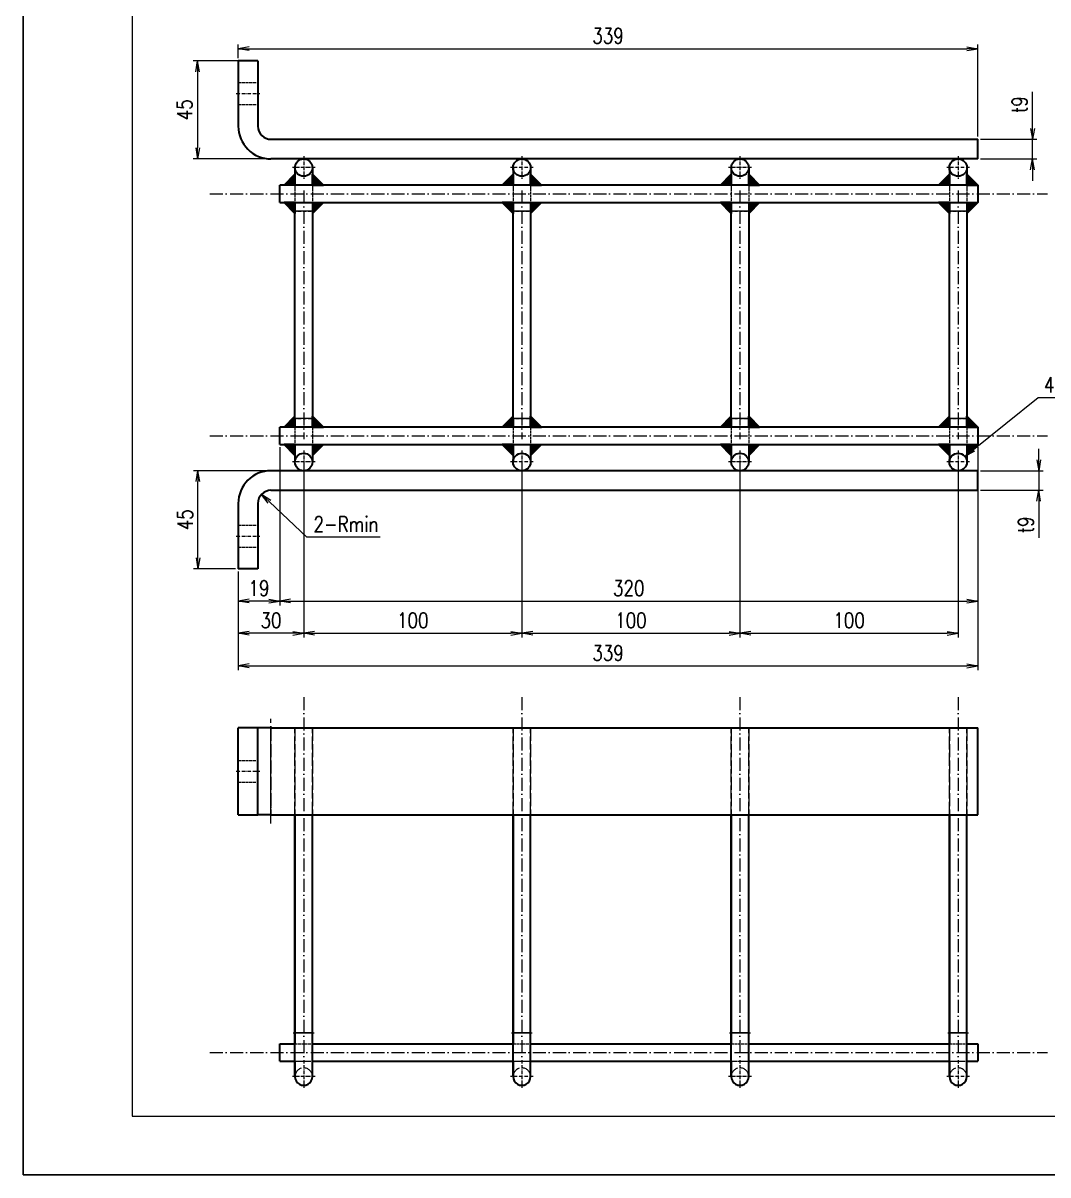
# Model space of a CAD drawing. Header units: millimetres. Extents: x -49572 to 104182, y -50696 to 51993.
# Drawn here: x -46698 to -46228, y 51037 to 51566 of the extents above; entities that cross this region are included whole.
import ezdxf

# ---------------------------------------------------------------- set-up
doc = ezdxf.new("R2010")
doc.units = ezdxf.units.MM
doc.header["$LTSCALE"] = 0.5
doc.linetypes.add('DASHDOT', pattern=[18.5, 12, -3, 0.5, -3])
doc.linetypes.add('DASHED', pattern=[15, 12, -3])
for name, color, linetype, lineweight in [('DRAWING', 7, 'Continuous', 35), ('图框', 7, 'Continuous', 18), ('标注线', 3, 'Continuous', 18), ('粗实线', 7, 'Continuous', 35)]:
    doc.layers.add(name, color=color, linetype=linetype, lineweight=lineweight)
doc.layers.add('打印', color=7, linetype='Continuous', lineweight=15, plot=False)
doc.layers.add('打印-禁用', color=7, linetype='Continuous', lineweight=15, plot=False)
doc.styles.add('DIM', font='romans.shx', dxfattribs={"width": 0.8, "bigfont": 'bigfont.shx'})
doc.dimstyles.new('DEH 1-2$0', dxfattribs={"dimscale": 2, "dimtxt": 3.5, "dimasz": 2.5, "dimexe": 1, "dimexo": 0.625, "dimgap": 1.2, "dimtad": 1, "dimdsep": 46, "dimtxsty": 'DIM', "dimblk": 'OPEN', "dimcen": 0, "dimclrd": 8, "dimclre": 8, "dimclrt": 2, "dimazin": 2, "dimtfac": 0.5, "dimtmove": 0, "dimatfit": 3, "dimldrblk": 'OPEN', "dimfxl": 0, "dimtolj": 2, "dimlwd": 13, "dimlwe": 13, "dimarcsym": 0})
doc.dimstyles.new('DEH 1-2$3', dxfattribs={"dimscale": 2, "dimtxt": 3.5, "dimasz": 2.5, "dimexe": 1, "dimexo": 0.625, "dimgap": 1.2, "dimtad": 1, "dimtoh": 1, "dimdsep": 46, "dimtxsty": 'DIM', "dimblk": 'OPEN', "dimcen": 0, "dimclrd": 8, "dimclre": 8, "dimclrt": 2, "dimazin": 2, "dimtfac": 0.5, "dimtofl": 0, "dimtmove": 0, "dimatfit": 3, "dimldrblk": 'OPEN', "dimfxl": 0, "dimtolj": 2, "dimlwd": 18, "dimlwe": 18, "dimarcsym": 0})
doc.dimstyles.new('DEH 1-2$4', dxfattribs={"dimscale": 2, "dimtxt": 3.5, "dimasz": 2.5, "dimexe": 1, "dimexo": 0.625, "dimgap": 1.2, "dimtad": 1, "dimtoh": 1, "dimdsep": 46, "dimtxsty": 'DIM', "dimblk": 'OPEN', "dimcen": 0, "dimclrd": 8, "dimclre": 8, "dimclrt": 2, "dimazin": 2, "dimtfac": 0.5, "dimtofl": 0, "dimtmove": 0, "dimatfit": 3, "dimldrblk": 'OPEN', "dimfxl": 0, "dimtolj": 2, "dimlwd": 18, "dimlwe": 18, "dimarcsym": 0})

# ---------------------------------------------------------------- blocks, each defined once
blk = doc.blocks.new('GZDEH零件A3图框V01版')
at = {"layer": '图框', "linetype": 'Continuous'}
for p, q in [((2882.49, -1554.46), (2882.49, -1832.96)), ((2882.49, -1832.96), (3272.49, -1832.96))]:
    blk.add_line(p, q, dxfattribs=at)
at = {"layer": '打印-禁用', "linetype": 'Continuous'}
for p, q in [((2857.49, -1549.46), (2857.49, -1846.46)), ((2857.49, -1846.46), (3277.49, -1846.46))]:
    blk.add_line(p, q, dxfattribs=at)
blk = doc.blocks.new('DEH A3')
at = {"layer": '图框'}
blk.add_blockref('GZDEH零件A3图框V01版', (-2857.49, 1846.46), dxfattribs=at)
blk = doc.blocks.new('_Open')
at = {"color": 0, "linetype": 'ByBlock', "lineweight": -2}
for p, q in [((-1, 0.17), (0, 0)), ((-1, -0.17), (0, 0)), ((0, 0), (-1, 0))]:
    blk.add_line(p, q, dxfattribs=at)
blk = doc.blocks.new('*D347')
at = {"layer": 'Defpoints', "color": 0, "transparency": 16777216}
for p in [(-46617.73, 51360.23), (-46580.91, 51360.23), (-46599.26, 51315.23)]:
    blk.add_point(p, dxfattribs=at)
at = {"layer": '标注线', "color": 8, "lineweight": 13, "transparency": 16777216}
for p, q in [((-46582.16, 51360.23), (-46619.73, 51360.23)), ((-46617.73, 51320.23), (-46617.73, 51355.23)), ((-46600.51, 51315.23), (-46619.73, 51315.23))]:
    blk.add_line(p, q, dxfattribs=at)
at = {"layer": '标注线', "color": 8, "lineweight": 13, "transparency": 16777216, "xscale": 5, "yscale": 5, "zscale": 5}
for p, rotation in [((-46617.73, 51360.23), 90), ((-46617.73, 51315.23), 270)]:
    blk.add_blockref('_Open', p, dxfattribs=dict(at, rotation=rotation))
at = {"layer": '标注线', "color": 2, "transparency": 16777216, "insert": (-46623.63, 51337.73), "char_height": 7, "attachment_point": 5, "rotation": 90, "style": 'DIM'}
blk.add_mtext('\\A2;45', dxfattribs=at)
blk = doc.blocks.new('*D348')
at = {"layer": 'Defpoints', "color": 0, "transparency": 16777216}
for p in [(-46590.26, 51548.23), (-46617.93, 51503.23), (-46580.48, 51503.23)]:
    blk.add_point(p, dxfattribs=at)
at = {"layer": '标注线', "color": 8, "lineweight": 13, "transparency": 16777216}
for p, q in [((-46591.51, 51548.23), (-46619.93, 51548.23)), ((-46617.93, 51543.23), (-46617.93, 51508.23)), ((-46581.73, 51503.23), (-46619.93, 51503.23))]:
    blk.add_line(p, q, dxfattribs=at)
at = {"layer": '标注线', "color": 8, "lineweight": 13, "transparency": 16777216, "xscale": 5, "yscale": 5, "zscale": 5}
for p, rotation in [((-46617.93, 51548.23), 90), ((-46617.93, 51503.23), 270)]:
    blk.add_blockref('_Open', p, dxfattribs=dict(at, rotation=rotation))
at = {"layer": '标注线', "color": 2, "transparency": 16777216, "insert": (-46623.83, 51525.73), "char_height": 7, "attachment_point": 5, "rotation": 90, "style": 'DIM'}
blk.add_mtext('\\A2;45', dxfattribs=at)
blk = doc.blocks.new('*D349')
at = {"layer": 'Defpoints', "color": 0, "transparency": 16777216}
for p in [(-46260.26, 51553.76), (-46599.26, 51548.23), (-46260.26, 51512.23)]:
    blk.add_point(p, dxfattribs=at)
at = {"layer": '标注线', "color": 8, "lineweight": 13, "transparency": 16777216}
for p, q in [((-46599.26, 51549.48), (-46599.26, 51555.76)), ((-46594.26, 51553.76), (-46265.26, 51553.76)), ((-46260.26, 51513.48), (-46260.26, 51555.76))]:
    blk.add_line(p, q, dxfattribs=at)
at = {"layer": '标注线', "color": 8, "lineweight": 13, "transparency": 16777216, "xscale": 5, "yscale": 5, "zscale": 5, "rotation": 180}
blk.add_blockref('_Open', (-46599.26, 51553.76), dxfattribs=at)
at = {"layer": '标注线', "color": 8, "lineweight": 13, "transparency": 16777216, "xscale": 5, "yscale": 5, "zscale": 5}
blk.add_blockref('_Open', (-46260.26, 51553.76), dxfattribs=at)
at = {"layer": '标注线', "color": 2, "transparency": 16777216, "insert": (-46429.76, 51559.66), "char_height": 7, "attachment_point": 5, "style": 'DIM'}
blk.add_mtext('\\A2;339', dxfattribs=at)
blk = doc.blocks.new('*D350')
at = {"layer": 'Defpoints', "color": 0, "transparency": 16777216}
for p in [(-46260.26, 51512.23), (-46235.18, 51512.23), (-46260.26, 51503.23)]:
    blk.add_point(p, dxfattribs=at)
at = {"layer": '标注线', "color": 8, "lineweight": 13, "transparency": 16777216}
for p, q in [((-46235.18, 51517.23), (-46235.18, 51533.97)), ((-46259.01, 51512.23), (-46233.18, 51512.23)), ((-46235.18, 51503.23), (-46235.18, 51512.23)), ((-46259.01, 51503.23), (-46233.18, 51503.23)), ((-46235.18, 51498.23), (-46235.18, 51493.23))]:
    blk.add_line(p, q, dxfattribs=at)
at = {"layer": '标注线', "color": 8, "lineweight": 13, "transparency": 16777216, "xscale": 5, "yscale": 5, "zscale": 5}
for p, rotation in [((-46235.18, 51512.23), 270), ((-46235.18, 51503.23), 90)]:
    blk.add_blockref('_Open', p, dxfattribs=dict(at, rotation=rotation))
at = {"layer": '标注线', "color": 2, "transparency": 16777216, "insert": (-46241.08, 51528.1), "char_height": 7, "attachment_point": 5, "rotation": 90, "style": 'DIM'}
blk.add_mtext('\\A2;{\\Fromans,bigfont|c134;t}9', dxfattribs=at)
blk = doc.blocks.new('*D351')
at = {"layer": 'Defpoints', "color": 0, "transparency": 16777216}
for p in [(-46260.26, 51360.23), (-46260.26, 51351.23), (-46232.32, 51351.23)]:
    blk.add_point(p, dxfattribs=at)
at = {"layer": '标注线', "color": 8, "lineweight": 13, "transparency": 16777216}
for p, q in [((-46232.32, 51365.23), (-46232.32, 51370.23)), ((-46259.01, 51360.23), (-46230.32, 51360.23)), ((-46232.32, 51360.23), (-46232.32, 51351.23)), ((-46259.01, 51351.23), (-46230.32, 51351.23)), ((-46232.32, 51346.23), (-46232.32, 51329.5))]:
    blk.add_line(p, q, dxfattribs=at)
at = {"layer": '标注线', "color": 8, "lineweight": 13, "transparency": 16777216, "xscale": 5, "yscale": 5, "zscale": 5}
for p, rotation in [((-46232.32, 51360.23), 270), ((-46232.32, 51351.23), 90)]:
    blk.add_blockref('_Open', p, dxfattribs=dict(at, rotation=rotation))
at = {"layer": '标注线', "color": 2, "transparency": 16777216, "insert": (-46238.22, 51335.37), "char_height": 7, "attachment_point": 5, "rotation": 90, "style": 'DIM'}
blk.add_mtext('\\A2;{\\Fromans,bigfont|c134;t}9', dxfattribs=at)
blk = doc.blocks.new('*D352')
at = {"layer": 'Defpoints', "color": 0, "transparency": 16777216}
for p in [(-46260.26, 51351.23), (-46599.26, 51315.23), (-46260.26, 51270.74)]:
    blk.add_point(p, dxfattribs=at)
at = {"layer": '标注线', "color": 8, "lineweight": 13, "transparency": 16777216}
for p, q in [((-46260.26, 51349.98), (-46260.26, 51268.74)), ((-46599.26, 51313.98), (-46599.26, 51268.74)), ((-46594.26, 51270.74), (-46265.26, 51270.74))]:
    blk.add_line(p, q, dxfattribs=at)
at = {"layer": '标注线', "color": 8, "lineweight": 13, "transparency": 16777216, "xscale": 5, "yscale": 5, "zscale": 5, "rotation": 180}
blk.add_blockref('_Open', (-46599.26, 51270.74), dxfattribs=at)
at = {"layer": '标注线', "color": 8, "lineweight": 13, "transparency": 16777216, "xscale": 5, "yscale": 5, "zscale": 5}
blk.add_blockref('_Open', (-46260.26, 51270.74), dxfattribs=at)
at = {"layer": '标注线', "color": 2, "transparency": 16777216, "insert": (-46429.76, 51276.64), "char_height": 7, "attachment_point": 5, "style": 'DIM'}
blk.add_mtext('\\A2;339', dxfattribs=at)
blk = doc.blocks.new('*D353')
at = {"layer": 'Defpoints', "color": 0, "transparency": 16777216}
for p in [(-46588.62, 51349.35), (-46584.26, 51345.23)]:
    blk.add_point(p, dxfattribs=at)
at = {"layer": '标注线', "color": 8, "lineweight": 18, "transparency": 16777216}
for p, q in [((-46567.88, 51329.78), (-46584.99, 51345.92)), ((-46534.28, 51329.78), (-46567.88, 51329.78))]:
    blk.add_line(p, q, dxfattribs=at)
at = {"layer": '标注线', "color": 8, "lineweight": 18, "transparency": 16777216, "xscale": 5, "yscale": 5, "zscale": 5, "rotation": 136.6609101123023}
blk.add_blockref('_Open', (-46588.62, 51349.35), dxfattribs=at)
at = {"layer": '标注线', "color": 2, "transparency": 16777216, "insert": (-46549.88, 51335.68), "char_height": 7, "attachment_point": 5, "style": 'DIM'}
blk.add_mtext('\\A2;{\\Fromans,bigfont|c134;2-Rmin}', dxfattribs=at)
blk = doc.blocks.new('*D354')
at = {"layer": 'Defpoints', "color": 0, "transparency": 16777216}
for p in [(-46580.26, 51372.23), (-46599.26, 51315.23), (-46599.26, 51300.46)]:
    blk.add_point(p, dxfattribs=at)
at = {"layer": '标注线', "color": 8, "lineweight": 13, "transparency": 16777216}
for p, q in [((-46580.26, 51370.98), (-46580.26, 51298.46)), ((-46599.26, 51313.98), (-46599.26, 51298.46)), ((-46585.26, 51300.46), (-46594.26, 51300.46))]:
    blk.add_line(p, q, dxfattribs=at)
at = {"layer": '标注线', "color": 8, "lineweight": 13, "transparency": 16777216, "xscale": 5, "yscale": 5, "zscale": 5, "rotation": 180}
blk.add_blockref('_Open', (-46599.26, 51300.46), dxfattribs=at)
at = {"layer": '标注线', "color": 8, "lineweight": 13, "transparency": 16777216, "xscale": 5, "yscale": 5, "zscale": 5}
blk.add_blockref('_Open', (-46580.26, 51300.46), dxfattribs=at)
at = {"layer": '标注线', "color": 2, "transparency": 16777216, "insert": (-46589.76, 51306.36), "char_height": 7, "attachment_point": 5, "style": 'DIM'}
blk.add_mtext('\\A2;19', dxfattribs=at)
blk = doc.blocks.new('*D355')
at = {"layer": 'Defpoints', "color": 0, "transparency": 16777216}
for p in [(-46580.26, 51372.23), (-46260.26, 51372.23), (-46260.26, 51300.46)]:
    blk.add_point(p, dxfattribs=at)
at = {"layer": '标注线', "color": 8, "lineweight": 13, "transparency": 16777216}
for p, q in [((-46580.26, 51370.98), (-46580.26, 51298.46)), ((-46260.26, 51370.98), (-46260.26, 51298.46)), ((-46575.26, 51300.46), (-46265.26, 51300.46))]:
    blk.add_line(p, q, dxfattribs=at)
at = {"layer": '标注线', "color": 8, "lineweight": 13, "transparency": 16777216, "xscale": 5, "yscale": 5, "zscale": 5, "rotation": 180}
blk.add_blockref('_Open', (-46580.26, 51300.46), dxfattribs=at)
at = {"layer": '标注线', "color": 8, "lineweight": 13, "transparency": 16777216, "xscale": 5, "yscale": 5, "zscale": 5}
blk.add_blockref('_Open', (-46260.26, 51300.46), dxfattribs=at)
at = {"layer": '标注线', "color": 2, "transparency": 16777216, "insert": (-46420.26, 51306.36), "char_height": 7, "attachment_point": 5, "style": 'DIM'}
blk.add_mtext('\\A2;320', dxfattribs=at)
blk = doc.blocks.new('*D356')
at = {"layer": 'Defpoints', "color": 0, "transparency": 16777216}
for p in [(-46569.26, 51364.23), (-46599.26, 51315.23), (-46599.26, 51285.7)]:
    blk.add_point(p, dxfattribs=at)
at = {"layer": '标注线', "color": 8, "lineweight": 13, "transparency": 16777216}
for p, q in [((-46569.26, 51362.98), (-46569.26, 51283.7)), ((-46599.26, 51313.98), (-46599.26, 51283.7)), ((-46574.26, 51285.7), (-46594.26, 51285.7))]:
    blk.add_line(p, q, dxfattribs=at)
at = {"layer": '标注线', "color": 8, "lineweight": 13, "transparency": 16777216, "xscale": 5, "yscale": 5, "zscale": 5, "rotation": 180}
blk.add_blockref('_Open', (-46599.26, 51285.7), dxfattribs=at)
at = {"layer": '标注线', "color": 8, "lineweight": 13, "transparency": 16777216, "xscale": 5, "yscale": 5, "zscale": 5}
blk.add_blockref('_Open', (-46569.26, 51285.7), dxfattribs=at)
at = {"layer": '标注线', "color": 2, "transparency": 16777216, "insert": (-46584.26, 51291.6), "char_height": 7, "attachment_point": 5, "style": 'DIM'}
blk.add_mtext('\\A2;30', dxfattribs=at)
blk = doc.blocks.new('*D357')
at = {"layer": 'Defpoints', "color": 0, "transparency": 16777216}
for p in [(-46569.26, 51364.23), (-46469.26, 51364.23), (-46469.26, 51285.7)]:
    blk.add_point(p, dxfattribs=at)
at = {"layer": '标注线', "color": 8, "lineweight": 13, "transparency": 16777216}
for p, q in [((-46569.26, 51362.98), (-46569.26, 51283.7)), ((-46469.26, 51362.98), (-46469.26, 51283.7)), ((-46564.26, 51285.7), (-46474.26, 51285.7))]:
    blk.add_line(p, q, dxfattribs=at)
at = {"layer": '标注线', "color": 8, "lineweight": 13, "transparency": 16777216, "xscale": 5, "yscale": 5, "zscale": 5, "rotation": 180}
blk.add_blockref('_Open', (-46569.26, 51285.7), dxfattribs=at)
at = {"layer": '标注线', "color": 8, "lineweight": 13, "transparency": 16777216, "xscale": 5, "yscale": 5, "zscale": 5}
blk.add_blockref('_Open', (-46469.26, 51285.7), dxfattribs=at)
at = {"layer": '标注线', "color": 2, "transparency": 16777216, "insert": (-46519.26, 51291.6), "char_height": 7, "attachment_point": 5, "style": 'DIM'}
blk.add_mtext('\\A2;100', dxfattribs=at)
blk = doc.blocks.new('*D358')
at = {"layer": 'Defpoints', "color": 0, "transparency": 16777216}
for p in [(-46469.26, 51364.23), (-46369.26, 51364.23), (-46369.26, 51285.7)]:
    blk.add_point(p, dxfattribs=at)
at = {"layer": '标注线', "color": 8, "lineweight": 13, "transparency": 16777216}
for p, q in [((-46469.26, 51362.98), (-46469.26, 51283.7)), ((-46369.26, 51362.98), (-46369.26, 51283.7)), ((-46464.26, 51285.7), (-46374.26, 51285.7))]:
    blk.add_line(p, q, dxfattribs=at)
at = {"layer": '标注线', "color": 8, "lineweight": 13, "transparency": 16777216, "xscale": 5, "yscale": 5, "zscale": 5, "rotation": 180}
blk.add_blockref('_Open', (-46469.26, 51285.7), dxfattribs=at)
at = {"layer": '标注线', "color": 8, "lineweight": 13, "transparency": 16777216, "xscale": 5, "yscale": 5, "zscale": 5}
blk.add_blockref('_Open', (-46369.26, 51285.7), dxfattribs=at)
at = {"layer": '标注线', "color": 2, "transparency": 16777216, "insert": (-46419.26, 51291.6), "char_height": 7, "attachment_point": 5, "style": 'DIM'}
blk.add_mtext('\\A2;100', dxfattribs=at)
blk = doc.blocks.new('*D359')
at = {"layer": 'Defpoints', "color": 0, "transparency": 16777216}
for p in [(-46369.26, 51364.23), (-46269.26, 51364.23), (-46269.26, 51285.7)]:
    blk.add_point(p, dxfattribs=at)
at = {"layer": '标注线', "color": 8, "lineweight": 13, "transparency": 16777216}
for p, q in [((-46369.26, 51362.98), (-46369.26, 51283.7)), ((-46269.26, 51362.98), (-46269.26, 51283.7)), ((-46364.26, 51285.7), (-46274.26, 51285.7))]:
    blk.add_line(p, q, dxfattribs=at)
at = {"layer": '标注线', "color": 8, "lineweight": 13, "transparency": 16777216, "xscale": 5, "yscale": 5, "zscale": 5, "rotation": 180}
blk.add_blockref('_Open', (-46369.26, 51285.7), dxfattribs=at)
at = {"layer": '标注线', "color": 8, "lineweight": 13, "transparency": 16777216, "xscale": 5, "yscale": 5, "zscale": 5}
blk.add_blockref('_Open', (-46269.26, 51285.7), dxfattribs=at)
at = {"layer": '标注线', "color": 2, "transparency": 16777216, "insert": (-46319.26, 51291.6), "char_height": 7, "attachment_point": 5, "style": 'DIM'}
blk.add_mtext('\\A2;100', dxfattribs=at)
blk = doc.blocks.new('*D361')
at = {"layer": 'Defpoints', "color": 0, "transparency": 16777216}
for p in [(-46266.14, 51366.74), (-46272.38, 51361.73)]:
    blk.add_point(p, dxfattribs=at)
at = {"layer": '标注线', "color": 8, "lineweight": 18, "transparency": 16777216}
for p, q in [((-46232.53, 51393.69), (-46262.24, 51369.87)), ((-46209.07, 51393.69), (-46232.53, 51393.69))]:
    blk.add_line(p, q, dxfattribs=at)
at = {"layer": '标注线', "color": 8, "lineweight": 18, "transparency": 16777216, "xscale": 5, "yscale": 5, "zscale": 5, "rotation": 218.7324450607297}
blk.add_blockref('_Open', (-46266.14, 51366.74), dxfattribs=at)
at = {"layer": '标注线', "color": 2, "transparency": 16777216, "insert": (-46219.6, 51399.59), "char_height": 7, "attachment_point": 5, "style": 'DIM'}
blk.add_mtext('\\A2;4-%%c8', dxfattribs=at)
blk = doc.blocks.new('WELDING_5')
at = {"layer": '粗实线'}
blk.add_hatch(color=256, dxfattribs=at).paths.add_polyline_path([(0, 5), (0, 0), (5, 0)])
for q in [(0, 5), (5, 0)]:
    blk.add_line((0, 0), q, dxfattribs=at)
blk.add_lwpolyline([(0, 5), (5, 0)], dxfattribs=at)

msp = doc.modelspace()

# ---------------------------------------------------------------- linework, layer by layer
at = {"color": 7, "lineweight": 35}
for p, q in [((-46599.259, 51548.234), (-46599.259, 51518.234)), ((-46590.259, 51548.234), (-46590.259, 51518.234)), ((-46584.259, 51512.234), (-46260.259, 51512.234)), ((-46260.259, 51503.234), (-46584.259, 51503.234)), ((-46260.259, 51491.234), (-46580.259, 51491.234)), ((-46580.259, 51483.234), (-46260.259, 51483.234)), ((-46573.259, 51384.234), (-46573.259, 51479.234)), ((-46565.259, 51479.234), (-46565.259, 51384.234)), ((-46473.259, 51384.234), (-46473.259, 51479.234)), ((-46465.259, 51479.234), (-46465.259, 51384.234)), ((-46373.259, 51384.234), (-46373.259, 51479.234)), ((-46365.259, 51479.234), (-46365.259, 51384.234)), ((-46273.259, 51384.234), (-46273.259, 51479.234)), ((-46265.259, 51479.234), (-46265.259, 51384.234)), ((-46260.259, 51380.234), (-46580.259, 51380.234)), ((-46580.259, 51372.234), (-46260.259, 51372.234)), ((-46260.259, 51360.234), (-46584.259, 51360.234)), ((-46584.259, 51351.234), (-46260.259, 51351.234)), ((-46599.259, 51345.234), (-46599.259, 51315.234)), ((-46590.259, 51345.234), (-46590.259, 51315.234)), ((-46599.259, 51202.359), (-46599.259, 51242.359)), ((-46590.259, 51202.359), (-46590.259, 51242.359)), ((-46584.259, 51242.359), (-46260.259, 51242.359)), ((-46260.259, 51202.359), (-46260.259, 51242.359)), ((-46584.259, 51202.359), (-46260.259, 51202.359)), ((-46573.259, 51102.359), (-46573.259, 51202.359)), ((-46573.259, 51202.359), (-46573.259, 51102.359)), ((-46565.259, 51102.359), (-46565.259, 51202.359)), ((-46473.259, 51102.359), (-46473.259, 51202.359)), ((-46473.259, 51202.359), (-46473.259, 51102.359)), ((-46465.259, 51102.359), (-46465.259, 51202.359)), ((-46373.259, 51102.359), (-46373.259, 51202.359)), ((-46373.259, 51202.359), (-46373.259, 51102.359)), ((-46365.259, 51102.359), (-46365.259, 51202.359)), ((-46273.259, 51102.359), (-46273.259, 51202.359)), ((-46273.259, 51202.359), (-46273.259, 51102.359)), ((-46265.259, 51102.359), (-46265.259, 51202.359)), ((-46573.259, 51082.359), (-46573.259, 51102.359)), ((-46565.259, 51082.359), (-46565.259, 51102.359)), ((-46473.259, 51082.359), (-46473.259, 51102.359)), ((-46465.259, 51082.359), (-46465.259, 51102.359)), ((-46373.259, 51082.359), (-46373.259, 51102.359)), ((-46365.259, 51082.359), (-46365.259, 51102.359)), ((-46273.259, 51082.359), (-46273.259, 51102.359)), ((-46265.259, 51082.359), (-46265.259, 51102.359)), ((-46565.259, 51097.359), (-46473.259, 51097.359)), ((-46565.259, 51097.359), (-46473.259, 51097.359)), ((-46465.259, 51097.359), (-46373.259, 51097.359)), ((-46465.259, 51097.359), (-46373.259, 51097.359)), ((-46365.259, 51097.359), (-46273.259, 51097.359)), ((-46365.259, 51097.359), (-46273.259, 51097.359)), ((-46565.259, 51089.359), (-46473.259, 51089.359)), ((-46465.259, 51089.359), (-46373.259, 51089.359)), ((-46365.259, 51089.359), (-46273.259, 51089.359))]:
    msp.add_line(p, q, dxfattribs=at)
at = {"color": 7, "lineweight": 35, "ltscale": 0.225}
for p, q in [((-46590.259, 51548.234), (-46599.259, 51548.234)), ((-46260.259, 51503.234), (-46260.259, 51512.234)), ((-46260.259, 51351.234), (-46260.259, 51360.234)), ((-46590.259, 51315.234), (-46599.259, 51315.234)), ((-46590.259, 51242.359), (-46599.259, 51242.359)), ((-46599.259, 51202.359), (-46590.259, 51202.359))]:
    msp.add_line(p, q, dxfattribs=at)
at = {"color": 1, "linetype": 'DASHED', "lineweight": 13, "ltscale": 0.225}
for p, q in [((-46599.259, 51538.234), (-46590.259, 51538.234)), ((-46599.259, 51528.234), (-46590.259, 51528.234)), ((-46599.259, 51335.234), (-46590.259, 51335.234)), ((-46599.259, 51325.234), (-46590.259, 51325.234)), ((-46599.259, 51227.359), (-46590.259, 51227.359)), ((-46599.259, 51227.359), (-46590.259, 51227.359)), ((-46599.259, 51217.359), (-46590.259, 51217.359)), ((-46599.259, 51217.359), (-46590.259, 51217.359))]:
    msp.add_line(p, q, dxfattribs=at)
at = {"color": 2, "linetype": 'DASHDOT', "lineweight": 13, "ltscale": 0.269998}
msp.add_line((-46600.159, 51533.234), (-46589.359, 51533.234), dxfattribs=at)
at = {"color": 2, "linetype": 'DASHDOT', "lineweight": 13, "ltscale": 0.260001}
for p, q in [((-46569.259, 51504.434), (-46569.259, 51494.034)), ((-46469.259, 51504.434), (-46469.259, 51494.034)), ((-46369.259, 51504.434), (-46369.259, 51494.034)), ((-46269.259, 51504.434), (-46269.259, 51494.034)), ((-46564.059, 51499.234), (-46574.459, 51499.234)), ((-46464.059, 51499.234), (-46474.459, 51499.234)), ((-46364.059, 51499.234), (-46374.459, 51499.234)), ((-46264.059, 51499.234), (-46274.459, 51499.234)), ((-46569.259, 51369.434), (-46569.259, 51359.034)), ((-46369.259, 51369.434), (-46369.259, 51359.034)), ((-46269.259, 51369.434), (-46269.259, 51359.034))]:
    msp.add_line(p, q, dxfattribs=at)
at = {"color": 7, "lineweight": 35, "ltscale": 0.199997}
msp.add_line((-46573.259, 51499.234), (-46573.259, 51491.234), dxfattribs=at)
at = {"color": 1, "linetype": 'DASHED', "lineweight": 13, "ltscale": 6.10352e-05}
for p, q in [((-46565.259, 51499.234), (-46565.259, 51499.231)), ((-46465.259, 51499.234), (-46465.259, 51499.231)), ((-46565.259, 51364.236), (-46565.259, 51364.234)), ((-46365.259, 51364.236), (-46365.259, 51364.234))]:
    msp.add_line(p, q, dxfattribs=at)
at = {"color": 7, "lineweight": 35, "ltscale": 0.199936}
msp.add_line((-46565.259, 51499.231), (-46565.259, 51491.234), dxfattribs=at)
at = {"color": 7, "lineweight": 35, "ltscale": 0.199998}
for p, q in [((-46473.259, 51499.234), (-46473.259, 51491.234)), ((-46373.259, 51499.234), (-46373.259, 51491.234))]:
    msp.add_line(p, q, dxfattribs=at)
at = {"color": 7, "lineweight": 35, "ltscale": 0.199937}
for p, q in [((-46465.259, 51499.231), (-46465.259, 51491.234)), ((-46365.259, 51499.231), (-46365.259, 51491.234))]:
    msp.add_line(p, q, dxfattribs=at)
at = {"color": 1, "linetype": 'DASHED', "lineweight": 13, "ltscale": 6.2561e-05}
for p, q in [((-46365.259, 51499.234), (-46365.259, 51499.231)), ((-46265.259, 51499.234), (-46265.259, 51499.232))]:
    msp.add_line(p, q, dxfattribs=at)
at = {"color": 7, "lineweight": 35, "ltscale": 0.2}
for p, q in [((-46273.259, 51499.234), (-46273.259, 51491.234)), ((-46580.259, 51483.234), (-46580.259, 51491.234)), ((-46260.259, 51491.234), (-46260.259, 51483.234)), ((-46580.259, 51372.234), (-46580.259, 51380.234)), ((-46260.259, 51380.234), (-46260.259, 51372.234)), ((-46473.259, 51372.234), (-46473.259, 51364.234)), ((-46273.259, 51372.234), (-46273.259, 51364.234))]:
    msp.add_line(p, q, dxfattribs=at)
at = {"color": 7, "lineweight": 35, "ltscale": 0.199939}
msp.add_line((-46265.259, 51499.232), (-46265.259, 51491.234), dxfattribs=at)
at = {"color": 1, "linetype": 'DASHED', "lineweight": 13, "ltscale": 0.2}
for p, q in [((-46573.259, 51491.234), (-46573.259, 51483.234)), ((-46565.259, 51491.234), (-46565.259, 51483.234)), ((-46373.259, 51491.234), (-46373.259, 51483.234)), ((-46365.259, 51491.234), (-46365.259, 51483.234)), ((-46273.259, 51491.234), (-46273.259, 51483.234)), ((-46265.259, 51491.234), (-46265.259, 51483.234)), ((-46573.259, 51380.234), (-46573.259, 51372.234)), ((-46565.259, 51380.234), (-46565.259, 51372.234)), ((-46473.259, 51380.234), (-46473.259, 51372.234)), ((-46465.259, 51380.234), (-46465.259, 51372.234)), ((-46573.259, 51242.359), (-46565.259, 51242.359)), ((-46473.259, 51242.359), (-46465.259, 51242.359)), ((-46373.259, 51242.359), (-46365.259, 51242.359)), ((-46273.259, 51242.359), (-46265.259, 51242.359)), ((-46573.259, 51097.359), (-46565.259, 51097.359)), ((-46573.259, 51097.359), (-46565.259, 51097.359)), ((-46573.259, 51097.359), (-46573.259, 51089.359)), ((-46473.259, 51097.359), (-46465.259, 51097.359)), ((-46473.259, 51097.359), (-46465.259, 51097.359)), ((-46473.259, 51097.359), (-46473.259, 51089.359)), ((-46373.259, 51097.359), (-46365.259, 51097.359)), ((-46373.259, 51097.359), (-46365.259, 51097.359)), ((-46373.259, 51097.359), (-46373.259, 51089.359)), ((-46273.259, 51097.359), (-46273.259, 51089.359)), ((-46273.259, 51097.359), (-46265.259, 51097.359)), ((-46273.259, 51097.359), (-46265.259, 51097.359)), ((-46573.259, 51089.359), (-46565.259, 51089.359)), ((-46473.259, 51089.359), (-46465.259, 51089.359)), ((-46373.259, 51089.359), (-46365.259, 51089.359)), ((-46273.259, 51089.359), (-46265.259, 51089.359))]:
    msp.add_line(p, q, dxfattribs=at)
at = {"color": 2, "linetype": 'DASHDOT', "lineweight": 13}
for p, q in [((-46569.259, 51488.734), (-46569.259, 51374.733)), ((-46469.259, 51488.734), (-46469.259, 51374.733)), ((-46369.259, 51488.734), (-46369.259, 51374.733)), ((-46269.259, 51488.734), (-46269.259, 51374.733)), ((-46612.259, 51487.234), (-46228.259, 51487.234)), ((-46612.259, 51376.234), (-46228.259, 51376.234)), ((-46569.259, 51256.359), (-46569.259, 51088.358)), ((-46469.259, 51256.359), (-46469.259, 51088.358)), ((-46369.259, 51256.359), (-46369.259, 51088.358)), ((-46269.259, 51256.359), (-46269.259, 51088.358)), ((-46584.259, 51198.358), (-46584.259, 51246.359)), ((-46612.259, 51093.359), (-46228.259, 51093.359))]:
    msp.add_line(p, q, dxfattribs=at)
at = {"color": 1, "linetype": 'DASHED', "lineweight": 13, "ltscale": 0.199998}
for p, q in [((-46473.259, 51491.234), (-46473.259, 51483.234)), ((-46465.259, 51491.234), (-46465.259, 51483.234))]:
    msp.add_line(p, q, dxfattribs=at)
at = {"color": 7, "lineweight": 35, "ltscale": 0.100003}
for p, q in [((-46573.259, 51483.234), (-46573.259, 51479.234)), ((-46473.259, 51483.234), (-46473.259, 51479.234)), ((-46273.259, 51384.234), (-46273.259, 51380.234)), ((-46265.259, 51384.234), (-46265.259, 51380.234))]:
    msp.add_line(p, q, dxfattribs=at)
at = {"color": 7, "lineweight": 35, "ltscale": 0.1}
for p, q in [((-46573.259, 51483.234), (-46573.259, 51479.234)), ((-46565.259, 51483.234), (-46565.259, 51479.234)), ((-46473.259, 51483.234), (-46473.259, 51479.234)), ((-46465.259, 51483.234), (-46465.259, 51479.234)), ((-46373.259, 51483.234), (-46373.259, 51479.234)), ((-46365.259, 51483.234), (-46365.259, 51479.234)), ((-46273.259, 51483.234), (-46273.259, 51479.234)), ((-46265.259, 51483.234), (-46265.259, 51479.234)), ((-46573.259, 51384.234), (-46573.259, 51380.234)), ((-46565.259, 51384.234), (-46565.259, 51380.234)), ((-46473.259, 51384.234), (-46473.259, 51380.234)), ((-46473.259, 51384.234), (-46473.259, 51380.234)), ((-46465.259, 51384.234), (-46465.259, 51380.234)), ((-46465.259, 51384.234), (-46465.259, 51380.234)), ((-46373.259, 51384.234), (-46373.259, 51380.234)), ((-46365.259, 51384.234), (-46365.259, 51380.234)), ((-46273.259, 51384.234), (-46273.259, 51380.234)), ((-46265.259, 51384.234), (-46265.259, 51380.234)), ((-46580.259, 51093.359), (-46580.259, 51097.359)), ((-46260.259, 51097.359), (-46260.259, 51093.359)), ((-46580.259, 51089.359), (-46580.259, 51093.359)), ((-46260.259, 51093.359), (-46260.259, 51089.359))]:
    msp.add_line(p, q, dxfattribs=at)
at = {"color": 7, "lineweight": 35, "ltscale": 0.100002}
for p, q in [((-46565.259, 51483.234), (-46565.259, 51479.234)), ((-46465.259, 51483.234), (-46465.259, 51479.234))]:
    msp.add_line(p, q, dxfattribs=at)
at = {"color": 7, "lineweight": 35, "ltscale": 0.099998}
for p, q in [((-46273.259, 51483.234), (-46273.259, 51479.234)), ((-46265.259, 51483.234), (-46265.259, 51479.234))]:
    msp.add_line(p, q, dxfattribs=at)
at = {"color": 2, "linetype": 'DASHDOT', "lineweight": 13, "ltscale": 0.239999}
for p, q in [((-46574.059, 51479.234), (-46564.459, 51479.234)), ((-46574.059, 51479.234), (-46564.459, 51479.234)), ((-46474.059, 51479.234), (-46464.459, 51479.234)), ((-46474.059, 51479.234), (-46464.459, 51479.234)), ((-46374.059, 51479.234), (-46364.459, 51479.234)), ((-46274.059, 51479.234), (-46264.459, 51479.234)), ((-46274.059, 51479.234), (-46264.459, 51479.234))]:
    msp.add_line(p, q, dxfattribs=at)
at = {"color": 1, "linetype": 'DASHED', "lineweight": 13, "ltscale": 0.1}
for p, q in [((-46569.259, 51479.234), (-46573.259, 51479.234)), ((-46569.259, 51479.234), (-46573.259, 51479.234)), ((-46565.259, 51479.234), (-46569.259, 51479.234)), ((-46565.259, 51479.234), (-46569.259, 51479.234)), ((-46469.259, 51479.234), (-46473.259, 51479.234)), ((-46469.259, 51479.234), (-46473.259, 51479.234)), ((-46465.259, 51479.234), (-46469.259, 51479.234)), ((-46465.259, 51479.234), (-46469.259, 51479.234)), ((-46369.259, 51479.234), (-46373.259, 51479.234)), ((-46365.259, 51479.234), (-46369.259, 51479.234)), ((-46269.259, 51479.234), (-46273.259, 51479.234)), ((-46269.259, 51479.234), (-46273.259, 51479.234)), ((-46265.259, 51479.234), (-46269.259, 51479.234)), ((-46265.259, 51479.234), (-46269.259, 51479.234)), ((-46569.259, 51384.234), (-46573.259, 51384.234)), ((-46569.259, 51384.234), (-46573.259, 51384.234)), ((-46565.259, 51384.234), (-46569.259, 51384.234)), ((-46565.259, 51384.234), (-46569.259, 51384.234)), ((-46469.259, 51384.234), (-46473.259, 51384.234)), ((-46469.259, 51384.234), (-46473.259, 51384.234)), ((-46465.259, 51384.234), (-46469.259, 51384.234)), ((-46465.259, 51384.234), (-46469.259, 51384.234)), ((-46369.259, 51384.234), (-46373.259, 51384.234)), ((-46365.259, 51384.234), (-46369.259, 51384.234)), ((-46269.259, 51384.234), (-46273.259, 51384.234)), ((-46269.259, 51384.234), (-46273.259, 51384.234)), ((-46265.259, 51384.234), (-46269.259, 51384.234)), ((-46265.259, 51384.234), (-46269.259, 51384.234)), ((-46569.259, 51102.359), (-46573.259, 51102.359)), ((-46569.259, 51102.359), (-46573.259, 51102.359)), ((-46573.259, 51102.359), (-46569.259, 51102.359)), ((-46565.259, 51102.359), (-46569.259, 51102.359)), ((-46565.259, 51102.359), (-46569.259, 51102.359)), ((-46569.259, 51102.359), (-46565.259, 51102.359)), ((-46469.259, 51102.359), (-46473.259, 51102.359)), ((-46469.259, 51102.359), (-46473.259, 51102.359)), ((-46473.259, 51102.359), (-46469.259, 51102.359)), ((-46465.259, 51102.359), (-46469.259, 51102.359)), ((-46465.259, 51102.359), (-46469.259, 51102.359)), ((-46469.259, 51102.359), (-46465.259, 51102.359)), ((-46369.259, 51102.359), (-46373.259, 51102.359)), ((-46369.259, 51102.359), (-46373.259, 51102.359)), ((-46373.259, 51102.359), (-46369.259, 51102.359)), ((-46365.259, 51102.359), (-46369.259, 51102.359)), ((-46365.259, 51102.359), (-46369.259, 51102.359)), ((-46369.259, 51102.359), (-46365.259, 51102.359)), ((-46269.259, 51102.359), (-46273.259, 51102.359)), ((-46269.259, 51102.359), (-46273.259, 51102.359)), ((-46273.259, 51102.359), (-46269.259, 51102.359)), ((-46265.259, 51102.359), (-46269.259, 51102.359)), ((-46265.259, 51102.359), (-46269.259, 51102.359)), ((-46269.259, 51102.359), (-46265.259, 51102.359))]:
    msp.add_line(p, q, dxfattribs=at)
at = {"color": 7, "lineweight": 13, "ltscale": 0.1}
for p, q in [((-46569.259, 51479.234), (-46573.259, 51479.234)), ((-46569.259, 51479.234), (-46573.259, 51479.234)), ((-46565.259, 51479.234), (-46569.259, 51479.234)), ((-46565.259, 51479.234), (-46569.259, 51479.234)), ((-46469.259, 51479.234), (-46473.259, 51479.234)), ((-46469.259, 51479.234), (-46473.259, 51479.234)), ((-46465.259, 51479.234), (-46469.259, 51479.234)), ((-46465.259, 51479.234), (-46469.259, 51479.234)), ((-46369.259, 51479.234), (-46373.259, 51479.234)), ((-46365.259, 51479.234), (-46369.259, 51479.234)), ((-46269.259, 51479.234), (-46273.259, 51479.234)), ((-46269.259, 51479.234), (-46273.259, 51479.234)), ((-46265.259, 51479.234), (-46269.259, 51479.234)), ((-46265.259, 51479.234), (-46269.259, 51479.234)), ((-46569.259, 51384.234), (-46573.259, 51384.234)), ((-46569.259, 51384.234), (-46573.259, 51384.234)), ((-46565.259, 51384.234), (-46569.259, 51384.234)), ((-46565.259, 51384.234), (-46569.259, 51384.234)), ((-46469.259, 51384.234), (-46473.259, 51384.234)), ((-46469.259, 51384.234), (-46473.259, 51384.234)), ((-46465.259, 51384.234), (-46469.259, 51384.234)), ((-46465.259, 51384.234), (-46469.259, 51384.234)), ((-46369.259, 51384.234), (-46373.259, 51384.234)), ((-46365.259, 51384.234), (-46369.259, 51384.234)), ((-46269.259, 51384.234), (-46273.259, 51384.234)), ((-46269.259, 51384.234), (-46273.259, 51384.234)), ((-46265.259, 51384.234), (-46269.259, 51384.234)), ((-46265.259, 51384.234), (-46269.259, 51384.234)), ((-46573.259, 51102.359), (-46569.259, 51102.359)), ((-46569.259, 51102.359), (-46565.259, 51102.359)), ((-46473.259, 51102.359), (-46469.259, 51102.359)), ((-46469.259, 51102.359), (-46465.259, 51102.359)), ((-46373.259, 51102.359), (-46369.259, 51102.359)), ((-46369.259, 51102.359), (-46365.259, 51102.359)), ((-46273.259, 51102.359), (-46269.259, 51102.359)), ((-46269.259, 51102.359), (-46265.259, 51102.359))]:
    msp.add_line(p, q, dxfattribs=at)
at = {"color": 2, "linetype": 'DASHDOT', "lineweight": 13, "ltscale": 0.240002}
for p, q in [((-46574.059, 51384.234), (-46564.459, 51384.234)), ((-46574.059, 51384.234), (-46564.459, 51384.234)), ((-46474.059, 51384.234), (-46464.459, 51384.234)), ((-46474.059, 51384.234), (-46464.459, 51384.234)), ((-46374.059, 51384.234), (-46364.459, 51384.234)), ((-46274.059, 51384.234), (-46264.459, 51384.234)), ((-46274.059, 51384.234), (-46264.459, 51384.234)), ((-46574.059, 51102.359), (-46564.459, 51102.359)), ((-46474.059, 51102.359), (-46464.459, 51102.359)), ((-46374.059, 51102.359), (-46364.459, 51102.359)), ((-46274.059, 51102.359), (-46264.459, 51102.359))]:
    msp.add_line(p, q, dxfattribs=at)
at = {"color": 7, "lineweight": 35, "ltscale": 0.099997}
for p, q in [((-46573.259, 51384.234), (-46573.259, 51380.234)), ((-46565.259, 51384.234), (-46565.259, 51380.234))]:
    msp.add_line(p, q, dxfattribs=at)
at = {"color": 1, "linetype": 'DASHED', "lineweight": 13, "ltscale": 0.199997}
for p, q in [((-46373.259, 51380.234), (-46373.259, 51372.234)), ((-46365.259, 51380.234), (-46365.259, 51372.234)), ((-46273.259, 51380.234), (-46273.259, 51372.234)), ((-46265.259, 51380.234), (-46265.259, 51372.234))]:
    msp.add_line(p, q, dxfattribs=at)
at = {"color": 7, "lineweight": 35, "ltscale": 0.200003}
for p, q in [((-46573.259, 51372.234), (-46573.259, 51364.234)), ((-46373.259, 51372.234), (-46373.259, 51364.234))]:
    msp.add_line(p, q, dxfattribs=at)
at = {"color": 7, "lineweight": 35, "ltscale": 0.199942}
for p, q in [((-46565.259, 51372.234), (-46565.259, 51364.236)), ((-46465.259, 51372.234), (-46465.259, 51364.236)), ((-46365.259, 51372.234), (-46365.259, 51364.236)), ((-46265.259, 51372.234), (-46265.259, 51364.236))]:
    msp.add_line(p, q, dxfattribs=at)
at = {"color": 2, "linetype": 'DASHDOT', "lineweight": 13, "ltscale": 0.259998}
for p, q in [((-46469.259, 51369.434), (-46469.259, 51359.034)), ((-46564.059, 51364.234), (-46574.459, 51364.234)), ((-46464.059, 51364.234), (-46474.459, 51364.234)), ((-46364.059, 51364.234), (-46374.459, 51364.234)), ((-46264.059, 51364.234), (-46274.459, 51364.234)), ((-46269.259, 51087.559), (-46269.259, 51077.159)), ((-46564.059, 51082.359), (-46574.459, 51082.359)), ((-46464.059, 51082.359), (-46474.459, 51082.359)), ((-46364.059, 51082.359), (-46374.459, 51082.359)), ((-46264.059, 51082.359), (-46274.459, 51082.359))]:
    msp.add_line(p, q, dxfattribs=at)
at = {"color": 1, "linetype": 'DASHED', "lineweight": 13, "ltscale": 5.79834e-05}
for p, q in [((-46465.259, 51364.236), (-46465.259, 51364.234)), ((-46265.259, 51364.236), (-46265.259, 51364.234))]:
    msp.add_line(p, q, dxfattribs=at)
at = {"color": 2, "linetype": 'DASHDOT', "lineweight": 13, "ltscale": 0.270001}
msp.add_line((-46600.159, 51330.234), (-46589.359, 51330.234), dxfattribs=at)
at = {"color": 7, "lineweight": 35, "ltscale": 0.15}
for p, q in [((-46584.259, 51242.359), (-46590.259, 51242.359)), ((-46584.259, 51202.359), (-46590.259, 51202.359))]:
    msp.add_line(p, q, dxfattribs=at)
at = {"color": 7, "lineweight": 13}
msp.add_line((-46584.259, 51202.359), (-46584.259, 51242.359), dxfattribs=at)
at = {"color": 1, "linetype": 'DASHED', "lineweight": 13}
for p, q in [((-46584.259, 51242.359), (-46584.259, 51202.359)), ((-46584.259, 51242.359), (-46584.259, 51202.359)), ((-46584.259, 51202.359), (-46584.259, 51242.359)), ((-46573.259, 51202.359), (-46573.259, 51242.359)), ((-46573.259, 51242.359), (-46573.259, 51202.359)), ((-46565.259, 51242.359), (-46565.259, 51102.359)), ((-46565.259, 51202.359), (-46565.259, 51242.359)), ((-46473.259, 51202.359), (-46473.259, 51242.359)), ((-46473.259, 51242.359), (-46473.259, 51202.359)), ((-46465.259, 51242.359), (-46465.259, 51102.359)), ((-46465.259, 51202.359), (-46465.259, 51242.359)), ((-46373.259, 51202.359), (-46373.259, 51242.359)), ((-46373.259, 51242.359), (-46373.259, 51202.359)), ((-46365.259, 51242.359), (-46365.259, 51102.359)), ((-46365.259, 51202.359), (-46365.259, 51242.359)), ((-46273.259, 51202.359), (-46273.259, 51242.359)), ((-46273.259, 51242.359), (-46273.259, 51202.359)), ((-46265.259, 51242.359), (-46265.259, 51102.359)), ((-46265.259, 51202.359), (-46265.259, 51242.359)), ((-46565.259, 51102.359), (-46565.259, 51082.359)), ((-46465.259, 51102.359), (-46465.259, 51082.359)), ((-46365.259, 51102.359), (-46365.259, 51082.359)), ((-46265.259, 51102.359), (-46265.259, 51082.359)), ((-46580.259, 51089.359), (-46260.259, 51089.359))]:
    msp.add_line(p, q, dxfattribs=at)
at = {"color": 2, "linetype": 'DASHDOT', "lineweight": 13, "ltscale": 0.270004}
msp.add_line((-46600.159, 51222.359), (-46589.359, 51222.359), dxfattribs=at)
at = {"color": 7, "lineweight": 35, "ltscale": 0.125}
for p, q in [((-46573.259, 51102.359), (-46573.259, 51097.359)), ((-46473.259, 51102.359), (-46473.259, 51097.359)), ((-46373.259, 51102.359), (-46373.259, 51097.359)), ((-46273.259, 51102.359), (-46273.259, 51097.359))]:
    msp.add_line(p, q, dxfattribs=at)
at = {"color": 7, "lineweight": 35, "ltscale": 0.175006}
for p, q in [((-46580.259, 51097.359), (-46573.259, 51097.359)), ((-46580.259, 51097.359), (-46573.259, 51097.359)), ((-46580.259, 51089.359), (-46573.259, 51089.359)), ((-46273.259, 51089.359), (-46273.259, 51082.359))]:
    msp.add_line(p, q, dxfattribs=at)
at = {"color": 7, "lineweight": 35, "ltscale": 0.124994}
for p, q in [((-46265.259, 51097.359), (-46260.259, 51097.359)), ((-46265.259, 51097.359), (-46260.259, 51097.359)), ((-46265.259, 51089.359), (-46260.259, 51089.359))]:
    msp.add_line(p, q, dxfattribs=at)
at = {"color": 7, "lineweight": 35, "ltscale": 0.175}
for p, q in [((-46573.259, 51089.359), (-46573.259, 51082.359)), ((-46473.259, 51089.359), (-46473.259, 51082.359)), ((-46373.259, 51089.359), (-46373.259, 51082.359))]:
    msp.add_line(p, q, dxfattribs=at)
at = {"color": 2, "linetype": 'DASHDOT', "lineweight": 13, "ltscale": 0.260004}
for p, q in [((-46569.259, 51087.559), (-46569.259, 51077.159)), ((-46469.259, 51087.559), (-46469.259, 51077.159)), ((-46369.259, 51087.559), (-46369.259, 51077.159))]:
    msp.add_line(p, q, dxfattribs=at)
at = {"color": 7, "lineweight": 35}
for centre in [(-46569.259, 51499.234), (-46469.259, 51499.234), (-46369.259, 51499.234), (-46269.259, 51499.234), (-46569.259, 51364.234), (-46469.259, 51364.234), (-46369.259, 51364.234), (-46269.259, 51364.234)]:
    msp.add_circle(centre, 4, dxfattribs=at)
for centre, radius, start, end in [((-46584.259, 51518.234), 15, 179.99999, 270), ((-46584.259, 51518.234), 6, 179.99999, 270), ((-46584.259, 51345.234), 15, 90, 179.99999), ((-46584.259, 51345.234), 6, 90, 179.99999), ((-46569.259, 51082.359), 4, 179.99999, 0), ((-46469.259, 51082.359), 4, 179.99999, 0), ((-46369.259, 51082.359), 4, 179.99999, 0), ((-46269.259, 51082.359), 4, 179.99999, 0)]:
    msp.add_arc(centre, radius, start, end, dxfattribs=at)
at = {"color": 1, "linetype": 'DASHED', "lineweight": 13}
for centre in [(-46569.259, 51082.359), (-46469.259, 51082.359), (-46369.259, 51082.359), (-46269.259, 51082.359)]:
    msp.add_arc(centre, 4, 0, 179.99999, dxfattribs=at)
at = {"layer": '打印'}
msp.add_lwpolyline([(-46697.917, 51631.244), (-45857.917, 51631.244), (-45857.917, 51037.244), (-46697.917, 51037.244)], close=True, dxfattribs=at)

# ---------------------------------------------------------------- block references
at = {"layer": 'DRAWING'}
for p, rotation in [((-46573.259, 51491.234), 90), ((-46565.259, 51491.234), 1.092813591935499e-05), ((-46473.259, 51491.234), 90), ((-46465.259, 51491.234), 1.092813591935499e-05), ((-46373.259, 51491.234), 90), ((-46365.259, 51491.234), 1.092813591935499e-05), ((-46273.259, 51491.234), 90), ((-46265.259, 51491.234), 1.092813591935499e-05), ((-46573.259, 51483.234), 180.0000109281359), ((-46565.259, 51483.234), 270.0000239823683), ((-46473.259, 51483.234), 180.0000109281359), ((-46465.259, 51483.234), 270.0000239823683), ((-46373.259, 51483.234), 180.0000109281359), ((-46365.259, 51483.234), 270.0000239823683), ((-46273.259, 51483.234), 180.0000109281359), ((-46265.259, 51483.234), 270.0000239823683), ((-46573.259, 51380.234), 90.00004095570526), ((-46473.259, 51380.234), 90.00004095570526), ((-46373.259, 51380.234), 90.00004095570526), ((-46273.259, 51380.234), 90.00004095570526), ((-46573.259, 51372.234), 180), ((-46565.259, 51372.234), 270), ((-46473.259, 51372.234), 180), ((-46465.259, 51372.234), 270), ((-46373.259, 51372.234), 180), ((-46365.259, 51372.234), 270), ((-46273.259, 51372.234), 180), ((-46265.259, 51372.234), 270)]:
    msp.add_blockref('WELDING_5', p, dxfattribs=dict(at, rotation=rotation))
for p in [(-46565.259, 51380.234), (-46465.259, 51380.234), (-46365.259, 51380.234), (-46265.259, 51380.234)]:
    msp.add_blockref('WELDING_5', p, dxfattribs=at)
at = {"layer": '图框', "xscale": 2, "yscale": 2, "zscale": 2}
msp.add_blockref('DEH A3', (-46697.917, 51037.244), dxfattribs=at)

# ---------------------------------------------------------------- dimensions: what is measured, and where the dimension line sits
at = {"layer": '标注线'}
for base, p1, p2, picture, middle in [((-46260.259, 51553.758), (-46599.259, 51548.234), (-46260.259, 51512.234), '*D349', (-46429.759, 51559.658)), ((-46260.259, 51300.462), (-46580.259, 51372.234), (-46260.259, 51372.234), '*D355', (-46420.259, 51306.362)), ((-46599.259, 51285.699), (-46569.259, 51364.234), (-46599.259, 51315.234), '*D356', (-46584.259, 51291.599)), ((-46469.259, 51285.699), (-46569.259, 51364.234), (-46469.259, 51364.234), '*D357', (-46519.259, 51291.599)), ((-46369.259, 51285.699), (-46469.259, 51364.234), (-46369.259, 51364.234), '*D358', (-46419.259, 51291.599)), ((-46269.259, 51285.699), (-46369.259, 51364.234), (-46269.259, 51364.234), '*D359', (-46319.259, 51291.599))]:
    dim = msp.add_linear_dim(base=base, p1=p1, p2=p2, dimstyle='DEH 1-2$0', dxfattribs=at)
    dim.commit()
    dim.dimension.update_dxf_attribs({"geometry": picture, "text_midpoint": middle})
for base, p1, p2, picture, middle in [((-46617.932, 51503.234), (-46590.259, 51548.234), (-46580.475, 51503.234), '*D348', (-46623.832, 51525.734)), ((-46617.734, 51360.234), (-46599.259, 51315.234), (-46580.911, 51360.234), '*D347', (-46623.634, 51337.734))]:
    dim = msp.add_linear_dim(base=base, p1=p1, p2=p2, angle=90, dimstyle='DEH 1-2$0', dxfattribs=at)
    dim.commit()
    dim.dimension.update_dxf_attribs({"geometry": picture, "text_midpoint": middle})
for base, p1, p2, picture, middle in [((-46235.185, 51512.234), (-46260.259, 51503.234), (-46260.259, 51512.234), '*D350', (-46241.085, 51528.101)), ((-46232.325, 51351.234), (-46260.259, 51360.234), (-46260.259, 51351.234), '*D351', (-46238.225, 51335.367))]:
    dim = msp.add_linear_dim(base=base, p1=p1, p2=p2, angle=90, text='{\\Fromans,bigfont|c134;t}<>', dimstyle='DEH 1-2$0', dxfattribs=at)
    dim.commit()
    dim.dimension.update_dxf_attribs({"geometry": picture, "text_midpoint": middle})
dim = msp.add_diameter_dim_2p(p1=(-46272.379, 51361.731), p2=(-46266.139, 51366.737), dimstyle='DEH 1-2$3', override={"dimpost": '4-%%c<>'}, dxfattribs=at)
dim.commit()
dim.dimension.update_dxf_attribs({"geometry": '*D361', "text_midpoint": (-46219.601, 51393.69), "dimtype": 163})
for base, p1, p2, picture, middle in [((-46599.259, 51300.462), (-46580.259, 51372.234), (-46599.259, 51315.234), '*D354', (-46589.759, 51300.462)), ((-46260.259, 51270.739), (-46599.259, 51315.234), (-46260.259, 51351.234), '*D352', (-46429.759, 51270.739))]:
    dim = msp.add_linear_dim(base=base, p1=p1, p2=p2, dimstyle='DEH 1-2$0', dxfattribs=at)
    dim.commit()
    dim.dimension.update_dxf_attribs({"geometry": picture, "text_midpoint": middle, "dimtype": 160})
dim = msp.add_radius_dim(center=(-46584.259, 51345.234), mpoint=(-46588.623, 51349.352), text='{\\Fromans,bigfont|c134;2-Rmin}', dimstyle='DEH 1-2$4', override={"dimtmove": 1}, dxfattribs=at)
dim.commit()
dim.dimension.update_dxf_attribs({"geometry": '*D353', "text_midpoint": (-46567.885, 51329.783), "dimtype": 164})

doc.saveas('drawing.dxf')
